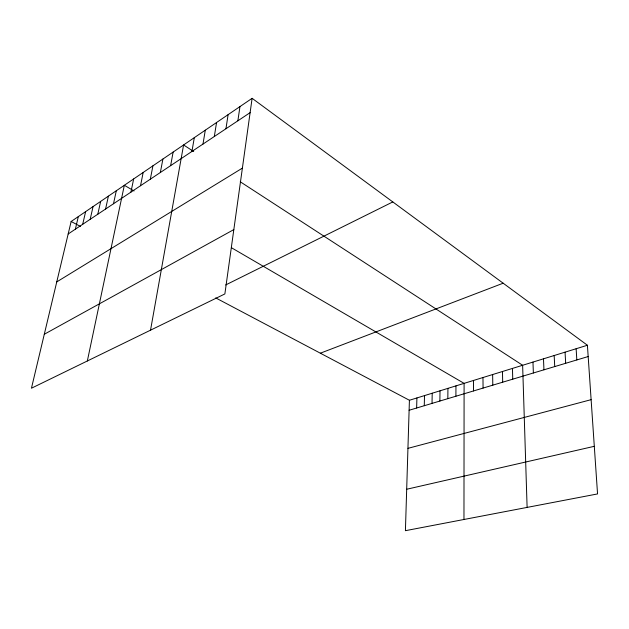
<?xml version="1.0" encoding="UTF-8"?>
<svg xmlns="http://www.w3.org/2000/svg" width="629" height="629" viewBox="0 0 629 629"><rect width="100%" height="100%" fill="white"/><g stroke="black" fill="none" stroke-linecap="round" stroke-linejoin="round"><path stroke-width="0.94" d="M463.966 519.483L464.1 383.36L231.7 247.873M455.899 396.231L455.954 385.876M447.832 398.66L447.927 388.36M439.868 401.043L440.017 390.806M432.021 403.401L432.209 393.219M424.276 405.721L424.504 395.602M416.642 408.017L416.909 397.945M215.731 297.91L409.416 400.264L405.414 530.687L597.55 493.93L587.407 345.25L252.111 98.313L71.14 221.494L31.45 388.219L224.868 293.94L252.111 98.313M237.872 120.799L239.956 106.592M225.945 128.756L228.107 114.651M214.324 136.509L216.557 122.513M202.986 144.072L205.298 130.179M191.931 151.44L194.306 137.665M150.528 330.178L183.589 144.961L193.693 151.526M170.624 165.655L173.124 152.084M160.348 172.503L162.903 159.035M150.315 179.194L152.926 165.828M140.519 185.728L143.176 172.464M130.942 192.112L133.655 178.951M87.345 360.975L124.338 185.288L134.071 190.964M113.503 203.749L116.294 190.768M105.578 209.032L108.4 196.138M97.802 214.214L100.656 201.406M90.183 219.301L93.068 206.571M82.706 224.286L85.623 211.643M75.37 229.176L78.31 216.62M68.176 233.98L250.122 112.638M56.759 281.91L242.393 168.116M44.297 334.258L233.831 229.593M225.654 284.968L392.803 201.933M320.35 353.191L503.161 283.207M409.416 400.264L587.407 345.25M409.109 410.273L588.178 356.541M407.946 448.351L591.118 399.667M406.688 489.252L594.303 446.315M71.14 221.494L80.449 226.416M240.247 181.773L522.628 365.268L527.11 507.406M576.133 348.733L576.824 359.945M565.054 352.154L565.675 363.295M554.173 355.519L554.723 366.581M543.48 358.829L543.951 369.813M532.967 362.076L533.368 372.989M512.462 368.413L512.745 379.177M502.469 371.503L502.689 382.196M492.641 374.538L492.798 385.16M482.97 377.526L483.072 388.077M473.456 380.466L473.503 390.955"/></g></svg>
